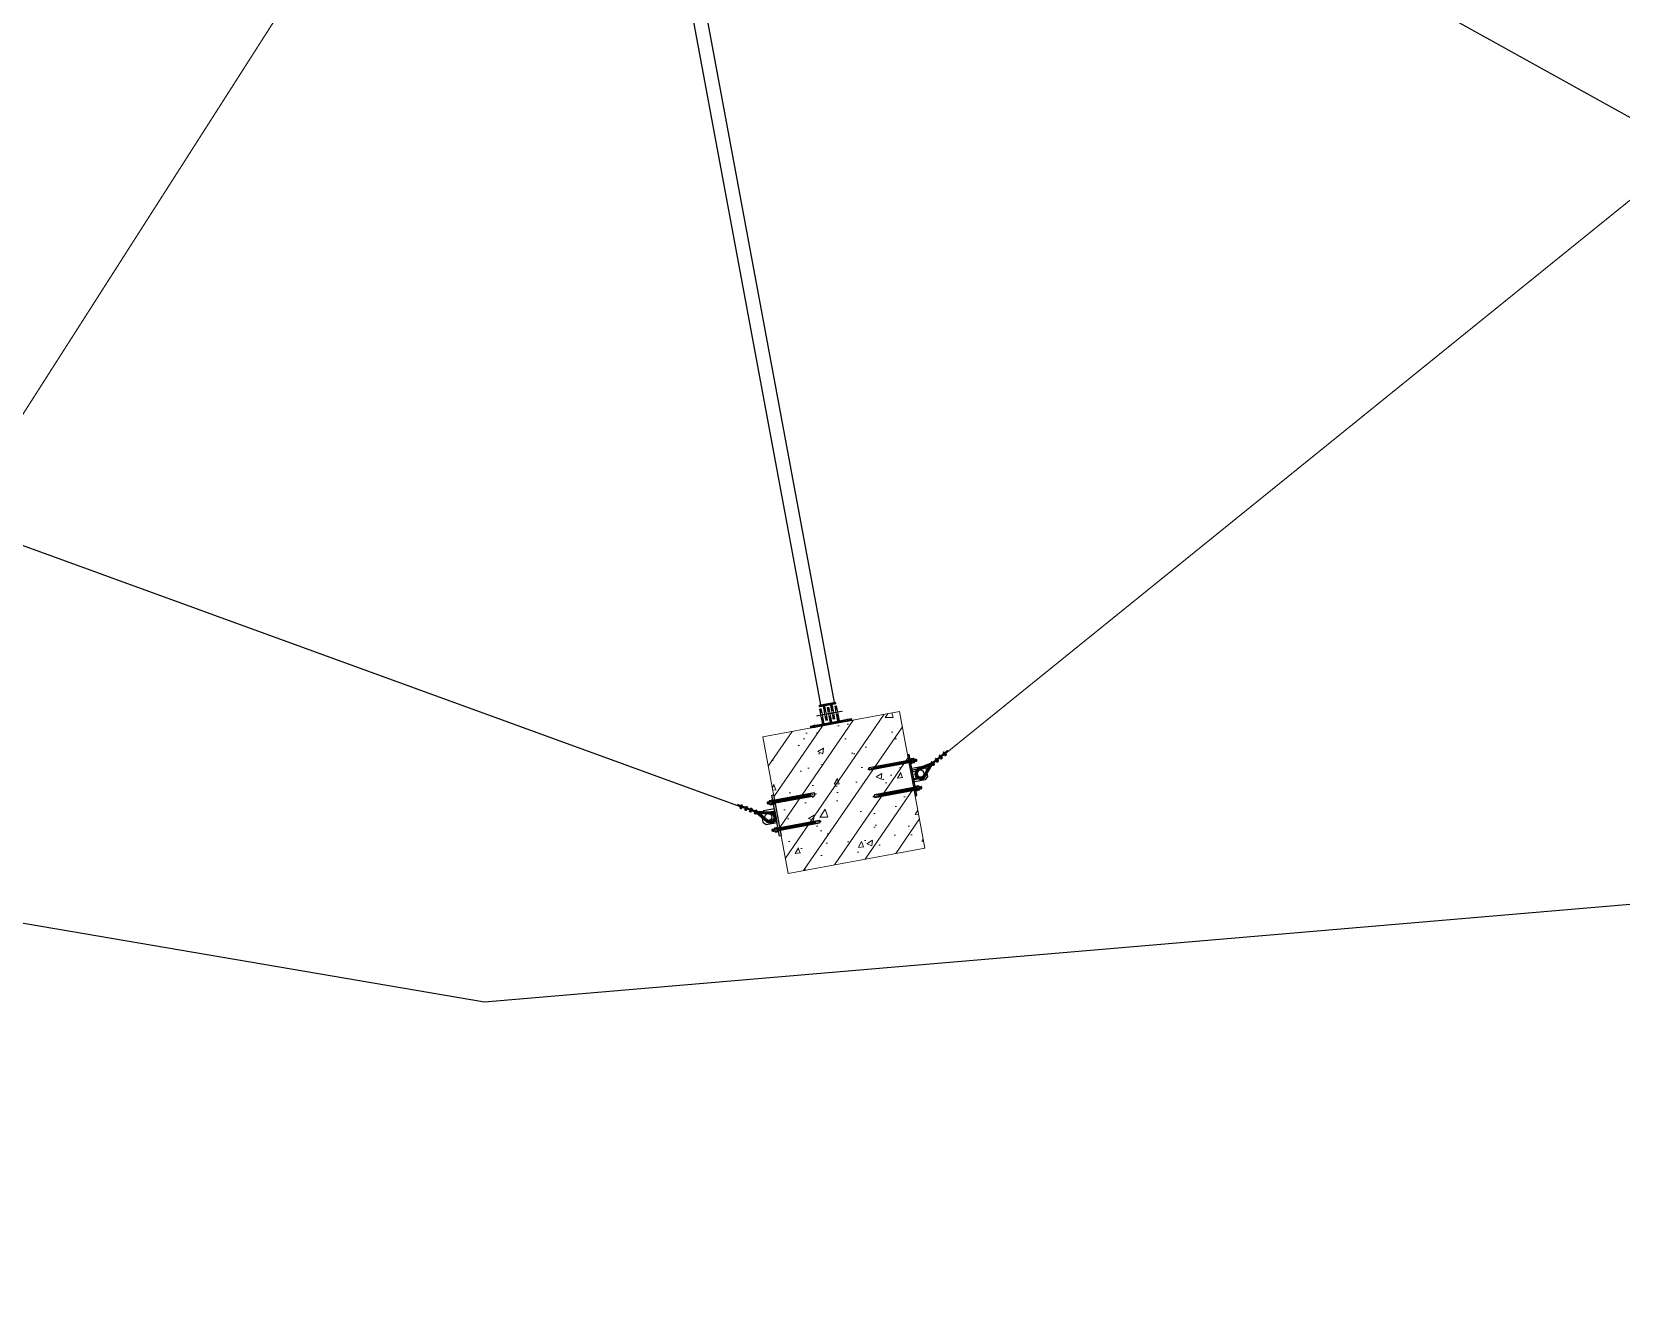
# Model space of a CAD drawing. Header units: millimetres. Extents: x 11827 to 862553, y 15071 to 134256.
# Drawn here: x 542082 to 553512, y 69347 to 78368 of the extents above; entities that cross this region are included whole.
import ezdxf

# ---------------------------------------------------------------- set-up
doc = ezdxf.new("R2010")
doc.units = ezdxf.units.MM
for name, pattern in [('CENTER', [2, 1.25, -0.25, 0.25, -0.25]), ('DASHDOT2', [12.7, 6.35, -3.175, 0, -3.175]), ('DASHED2', [9.525, 6.35, -3.175])]:
    doc.linetypes.add(name, pattern=pattern)
for name, color, linetype in [('BS-Annectent', 115, 'Continuous'), ('HR-dimension', 9, 'Continuous'), ('STEEL', 34, 'Continuous')]:
    doc.layers.add(name, color=color, linetype=linetype)
doc.layers.add('文字标注', color=220, linetype='Continuous', lineweight=18)
doc.layers.add('结构', color=52, linetype='Continuous', lineweight=18)
pattern_1 = [(322.3042363, (-182477.9547, -50528.7565), (6.337899573, -0.8851938), [7.9375, -1.5875, 0, -1.5875])]
pattern_2 = [(322.3042363, (-55311.4466, 178520.0052), (6.337899573, -0.8851938), [7.9375, -1.5875, 0, -1.5875])]

# ---------------------------------------------------------------- blocks, each defined once
blk = doc.blocks.new('thwerg')
at = {"color": 252, "linetype": 'Continuous', "elevation": -32017, "flags": 128}
blk.add_lwpolyline([(106933, -30769), (107635, -30369), (114725, -28078), (119240, -25868), (122867, -24992), (126369, -24863), (131244, -25695), (140044, -24946), (146723, -24787), (160192, -25793), (172447, -28232), (182746, -30446)], dxfattribs=at)
blk = doc.blocks.new('*U1426')
at = {"layer": '结构'}
h = blk.add_hatch(dxfattribs=at)
h.set_pattern_fill('ANSI36', color=252, angle=-82.6958)
h.set_pattern_definition(pattern_1)
h.paths.add_polyline_path([(-129, 51), (-150, 49), (-148, 37), (-127, 39)])
h.paths.add_polyline_path([(109, 82), (-111, 54), (-109, 42), (111, 70)])
h.paths.add_polyline_path([(148, 87), (127, 84), (129, 72), (150, 75)])
h.paths.add_polyline_path([(62, 64), (50, 62), (56, 15), (68, 17)])
h.paths.add_polyline_path([(73, -19), (61, -20), (64, -47), (76, -45)])
h.paths.add_polyline_path([(7, 56), (-5, 55), (1, 8), (13, 10)])
h.paths.add_polyline_path([(17, -26), (5, -27), (9, -54), (21, -53)])
h.paths.add_polyline_path([(-49, 49), (-61, 48), (-55, 1), (-43, 3)])
h.paths.add_polyline_path([(-38, -33), (-50, -34), (-47, -61), (-35, -60)])
h = blk.add_hatch(dxfattribs=at)
h.set_pattern_fill('ANSI36', color=252, angle=-82.6958)
h.set_pattern_definition(pattern_2)
h.paths.add_polyline_path([(39, 13), (36, 40), (24, 39), (27, 12)])
h.paths.add_polyline_path([(49, -64), (44, -22), (32, -24), (37, -66)])
h.paths.add_polyline_path([(77, -73), (76, -61), (-43, -76), (-42, -88)])
h.paths.add_polyline_path([(-5, -71), (-10, -29), (-22, -31), (-16, -72)])
h.paths.add_polyline_path([(-14, 6), (-18, 33), (-30, 32), (-26, 5)])
at = {"layer": '文字标注', "color": 1, "linetype": 'CENTER', "ltscale": 2}
for points in [[(-129, 51), (-111, 54), (-109, 42), (-127, 39)], [(-38, -33), (-50, -34), (-55, 1), (-43, 3)], [(-10, -29), (-22, -31), (-26, 5), (-14, 6)], [(17, -26), (5, -27), (1, 8), (13, 10)], [(44, -22), (32, -24), (27, 12), (39, 13)], [(61, -20), (73, -19), (68, 17), (56, 15)], [(127, 84), (109, 82), (111, 70), (129, 72)]]:
    blk.add_lwpolyline(points, close=True, dxfattribs=at)
for points in [[(-118, 36), (-119, 47), (-120, 57)], [(106, 4), (-84, -21)], [(120, 66), (119, 78), (118, 88)], [(74, 0), (-56, -17)]]:
    blk.add_lwpolyline(points, dxfattribs=at)
at = {"layer": '结构'}
for points in [[(-150, 49), (148, 87), (150, 75), (-148, 37), (-150, 49)], [(-49, 49), (-35, -60), (-47, -61), (-61, 48), (-49, 49)], [(-18, 33), (-5, -71), (-16, -72), (-30, 32), (-18, 33)], [(7, 56), (21, -53), (9, -54), (-5, 55), (7, 56)], [(36, 40), (49, -64), (37, -66), (24, 39), (36, 40)], [(50, 62), (64, -47), (76, -45), (62, 64), (50, 62)]]:
    blk.add_lwpolyline(points, dxfattribs=at)
blk.add_lwpolyline([(-43, -76), (76, -61), (77, -73), (-42, -88)], close=True, dxfattribs=at)
blk = doc.blocks.new('*U1427')
at = {"color": 0, "linetype": 'ByBlock', "lineweight": -2, "transparency": 16777216}
blk.add_blockref('*U1426', (0, 0), dxfattribs=at)
blk = doc.blocks.new('*U1428')
at = {"layer": '结构'}
h = blk.add_hatch(dxfattribs=at)
h.set_pattern_fill('ANSI36', color=252, angle=-82.6958)
h.set_pattern_definition(pattern_1)
h.paths.add_polyline_path([(-129, 51), (-150, 49), (-148, 37), (-127, 39)])
h.paths.add_polyline_path([(109, 82), (-111, 54), (-109, 42), (111, 70)])
h.paths.add_polyline_path([(148, 87), (127, 84), (129, 72), (150, 75)])
h.paths.add_polyline_path([(62, 64), (50, 62), (56, 15), (68, 17)])
h.paths.add_polyline_path([(73, -19), (61, -20), (64, -47), (76, -45)])
h.paths.add_polyline_path([(7, 56), (-5, 55), (1, 8), (13, 10)])
h.paths.add_polyline_path([(17, -26), (5, -27), (9, -54), (21, -53)])
h.paths.add_polyline_path([(-49, 49), (-61, 48), (-55, 1), (-43, 3)])
h.paths.add_polyline_path([(-38, -33), (-50, -34), (-47, -61), (-35, -60)])
h = blk.add_hatch(dxfattribs=at)
h.set_pattern_fill('ANSI36', color=252, angle=-82.6958)
h.set_pattern_definition(pattern_2)
h.paths.add_polyline_path([(39, 13), (36, 40), (24, 39), (27, 12)])
h.paths.add_polyline_path([(49, -64), (44, -22), (32, -24), (37, -66)])
h.paths.add_polyline_path([(77, -73), (76, -61), (-43, -76), (-42, -88)])
h.paths.add_polyline_path([(-5, -71), (-10, -29), (-22, -31), (-16, -72)])
h.paths.add_polyline_path([(-14, 6), (-18, 33), (-30, 32), (-26, 5)])
at = {"layer": '文字标注', "color": 1, "linetype": 'CENTER', "ltscale": 2}
for points in [[(-129, 51), (-111, 54), (-109, 42), (-127, 39)], [(-38, -33), (-50, -34), (-55, 1), (-43, 3)], [(-10, -29), (-22, -31), (-26, 5), (-14, 6)], [(17, -26), (5, -27), (1, 8), (13, 10)], [(44, -22), (32, -24), (27, 12), (39, 13)], [(61, -20), (73, -19), (68, 17), (56, 15)], [(127, 84), (109, 82), (111, 70), (129, 72)]]:
    blk.add_lwpolyline(points, close=True, dxfattribs=at)
for points in [[(-118, 36), (-119, 47), (-120, 57)], [(106, 4), (-84, -21)], [(120, 66), (119, 78), (118, 88)], [(74, 0), (-56, -17)]]:
    blk.add_lwpolyline(points, dxfattribs=at)
at = {"layer": '结构'}
for points in [[(-150, 49), (148, 87), (150, 75), (-148, 37), (-150, 49)], [(-49, 49), (-35, -60), (-47, -61), (-61, 48), (-49, 49)], [(-18, 33), (-5, -71), (-16, -72), (-30, 32), (-18, 33)], [(7, 56), (21, -53), (9, -54), (-5, 55), (7, 56)], [(36, 40), (49, -64), (37, -66), (24, 39), (36, 40)], [(50, 62), (64, -47), (76, -45), (62, 64), (50, 62)]]:
    blk.add_lwpolyline(points, dxfattribs=at)
blk.add_lwpolyline([(-43, -76), (76, -61), (77, -73), (-42, -88)], close=True, dxfattribs=at)
blk = doc.blocks.new('*U1425')
at = {"color": 0, "linetype": 'ByBlock', "lineweight": -2, "transparency": 16777216}
blk.add_blockref('*U1428', (0, 0), dxfattribs=at)
blk = doc.blocks.new('*U1404')
for points in [[(-42, 4000), (-42, -4000)], [(58, 4000), (58, -4000)]]:
    blk.add_lwpolyline(points)
at = {"rotation": 352.6957637374326}
blk.add_blockref('*U1425', (0, 4082), dxfattribs=at)
at = {"xscale": -1, "rotation": 187.3042362625675}
blk.add_blockref('*U1427', (0, -4082), dxfattribs=at)
blk = doc.blocks.new('*U1405')
at = {"color": 0, "linetype": 'ByBlock', "lineweight": -2, "transparency": 16777216}
blk.add_blockref('*U1404', (0, 0), dxfattribs=at)
blk = doc.blocks.new('*U1414')
at = {"layer": '结构'}
h = blk.add_hatch(dxfattribs=at)
h.set_pattern_fill('ANSI31', color=256, scale=50)
h.set_pattern_definition([(45, (-68008.16, -15146.68), (-112.2532, 112.2532), [])])
h.paths.add_polyline_path([(500, 500), (-500, 500), (-500, -500), (500, -500)])
h = blk.add_hatch(dxfattribs=at)
h.set_pattern_fill('AR-CONC', color=256, scale=2.5)
h.set_pattern_definition([(50, (-68008.16, -15146.68), (455.4617, -39.8477), [47.625, -523.875]), (355, (-68008.16, -15146.7), (-88.1086, 477.642), [38.1, -419.1015]), (100.45144, (-67970.2, -15150), (367.353, 437.7944), [40.475, -445.2256]), (46.1842, (-68008.16, -15019.7), (677.6976, -105.106), [71.4375, -785.8125]), (96.6356, (-67951.7, -15028.44), (593.5103, 618.5653), [60.7126, -667.839]), (351.1842, (-68008.16, -15019.7), (593.51, 618.565), [57.15, -628.649]), (21, (-67944.66, -15051.43), (379.036, -255.663), [47.625, -523.875]), (326, (-67944.66, -15051.43), (154.505, 460.47), [38.1, -419.1]), (71.45144, (-67913.07, -15072.74), (533.541, 204.807), [40.475, -445.2248]), (37.5, (-68008.16, -15146.68), (7.7215, 211.3876), [0, -414.02, 0, -425.45, 0, -420.6875]), (7.5, (-68008.16, -15146.68), (167.04916, 250.45144), [0, -242.57, 0, -404.495, 0, -160.3375]), (327.5, (-68149.76, -15146.68), (338.9765, -14.32186), [0, -158.75, 0, -495.3, 0, -657.225]), (317.5, (-68213.26, -15146.68), (370.323, 63.5662), [0, -206.375, 0, -328.93, 0, -466.725])])
h.paths.add_polyline_path([(500, 500), (-500, 500), (-500, -500), (500, -500)])
blk.add_lwpolyline([(-500, 500), (-500, -500), (500, -500), (500, 500), (-500, 500)], dxfattribs=at)
blk = doc.blocks.new('*U1415')
at = {"color": 0, "linetype": 'ByBlock', "lineweight": -2, "transparency": 16777216}
blk.add_blockref('*U1414', (0, 0), dxfattribs=at)
blk = doc.blocks.new('*U1397')
at = {"color": 7, "linetype": 'Continuous', "lineweight": 15}
for p, q in [((-9, 9), (-10, 8)), ((-10, 8), (-10, 1)), ((-10, 1), (-9, 0)), ((-9, 9), (9, 9)), ((-9, 0), (9, 0)), ((-5, 8), (-5, 1)), ((5, 8), (5, 1)), ((10, 8), (9, 9)), ((9, 0), (10, 1)), ((10, 8), (10, 1))]:
    blk.add_line(p, q, dxfattribs=at)
for centre, start, end in [((0, -8), 72.4233, 107.5767), ((0, 17), 252.4233, 287.5767)]:
    blk.add_arc(centre, 17.2, start, end, dxfattribs=at)
for points, knots in [([(-10, 8), (-10, 9), (-9, 9), (-8, 9), (-7, 9), (-6, 9), (-6, 9), (-5, 8)], [0, 0, 0, 0, 0.264534, 0.399289, 0.53507, 0.765405, 1, 1, 1, 1]), ([(-5, 1), (-6, 1), (-6, 0), (-7, 0), (-8, 0), (-9, 0), (-10, 1), (-10, 1)], [0, 0, 0, 0, 0.264534, 0.399289, 0.53507, 0.765405, 1, 1, 1, 1]), ([(5, 8), (6, 9), (6, 9), (7, 9), (8, 9), (9, 9), (10, 9), (10, 8)], [0, 0, 0, 0, 0.264536, 0.399814, 0.535067, 0.765403, 1, 1, 1, 1]), ([(10, 1), (10, 1), (9, 0), (8, 0), (7, 0), (6, 0), (6, 1), (5, 1)], [0, 0, 0, 0, 0.264536, 0.399814, 0.535067, 0.765403, 1, 1, 1, 1])]:
    blk.add_open_spline(points, degree=3, knots=knots, dxfattribs=at)
blk = doc.blocks.new('A$C72EA2C7E')
blk.add_line((-8, -6), (8, -6))
at = {"color": 7, "linetype": 'Continuous', "lineweight": 15}
for p, q in [((-5, -40), (-5, -6)), ((-4, -41), (-5, -40)), ((5, -40), (-5, -40)), ((-4, -41), (5, -41)), ((5, -6), (5, -40)), ((5, -40), (5, -41))]:
    blk.add_line(p, q, dxfattribs=at)
at = {"color": 7, "linetype": 'Continuous', "lineweight": 0}
for p, q in [((-4, -41), (-4, -6)), ((5, -41), (5, -6))]:
    blk.add_line(p, q, dxfattribs=at)
blk.add_arc((0, -8), 8, 17.4862, 162.5138)
at = {"extrusion": (0, 0, -1), "xscale": 0.9999974999999999, "yscale": 0.9999974999999999, "zscale": -0.9999974999999999}
blk.add_blockref('*U1397', (0, -39), dxfattribs=at)
blk = doc.blocks.new('A$C9fee1c81')
h = blk.add_hatch(color=1)
h.dxf.hatch_style = 1
h.paths.add_polyline_path([(-5929, 1837), (-6020, 1810, -1.447528), (-6016, 1887), (-5928, 1852)])
h.paths.add_polyline_path([(-5942, 1844), (-5942, 1845), (-5958, 1852), (-5957, 1855), (-6019, 1880, 1.452111), (-6022, 1817), (-5958, 1836), (-5959, 1839)], flags=16)
h = blk.add_hatch()
h.set_pattern_fill('ANSI38', color=253, scale=0.7, angle=-2.5)
h.set_pattern_definition([(42.5, (-384069.4044, 295980.6416), (-1.501499236, 1.638598881), []), (132.5, (-384069.4044, 295980.6416), (-4.641597354, 1.775698526), [5.55625, -3.33375])])
h.paths.add_polyline_path([(-5960, 1843), (-5958, 1836), (-6022, 1817, -1.452111), (-6019, 1880), (-5957, 1855), (-5958, 1852), (-5959, 1849), (-6022, 1873, 1.452111), (-6024, 1823)])
h = blk.add_hatch(color=1)
h.dxf.hatch_style = 1
h.paths.add_polyline_path([(7763, 1838), (7854, 1802, 1.406258), (7855, 1880), (7764, 1853)])
h.paths.add_polyline_path([(7794, 1850), (7793, 1854), (7857, 1873, -1.406258), (7856, 1809), (7792, 1835), (7777, 1845)], flags=16)
h = blk.add_hatch()
h.set_pattern_fill('ANSI38', color=253, scale=0.7, angle=-2.5)
h.set_pattern_definition([(42.5, (-373908.014, 296136.0442), (-1.501499236, 1.638598881), []), (132.5, (-373908.014, 296136.0442), (-4.641597354, 1.775698526), [5.55625, -3.33375])])
h.paths.add_polyline_path([(7795, 1841), (7792, 1835), (7854, 1810, 1.452111), (7857, 1873), (7793, 1854), (7794, 1850), (7795, 1847), (7859, 1866, -1.452111), (7857, 1816)])
at = {"color": 1, "linetype": 'DASHED2'}
for p, q in [((-6067, 1863), (-6068, 1845)), ((7901, 1850), (7900, 1829))]:
    blk.add_line(p, q, dxfattribs=at)
blk.add_line((-5933, 1849), (-5929, 1841))
at = {"color": 1}
for points in [[(-5929, 1837), (-6020, 1810, -1.447528), (-6016, 1887), (-5928, 1852)], [(-5958, 1852), (-5942, 1845), (-5942, 1844), (-5959, 1839), (-5958, 1836), (-6022, 1817, -1.452111), (-6019, 1880), (-5957, 1855)], [(7763, 1838), (7851, 1803, 1.447528), (7855, 1880), (7764, 1853)], [(7794, 1850), (7778, 1845), (7778, 1844), (7793, 1838), (7792, 1835), (7854, 1810, 1.452111), (7857, 1873), (7793, 1854)]]:
    blk.add_lwpolyline(points, format="xyb", close=True, dxfattribs=at)
for points in [[(-5929, 1841), (-6021, 1814, -1.449849), (-6018, 1883), (-5933, 1849)], [(-5958, 1836), (-6022, 1817, -1.452111), (-6019, 1880), (-5957, 1855)], [(-5958, 1836), (-6022, 1817, -1.452111), (-6019, 1880), (-5957, 1855)], [(7764, 1842), (7853, 1807, 1.449849), (7856, 1876), (7769, 1850)], [(7792, 1835), (7854, 1810, 1.452111), (7857, 1873), (7793, 1854)], [(7792, 1835), (7854, 1810, 1.452111), (7857, 1873), (7793, 1854)]]:
    blk.add_lwpolyline(points, format="xyb")
for points in [[(-5959, 1849), (-6022, 1873, 1.452111), (-6024, 1823), (-5960, 1843), (-5958, 1836), (-6022, 1817, -1.452111), (-6019, 1880), (-5957, 1855)], [(7795, 1847), (7859, 1866, -1.452111), (7857, 1816), (7795, 1841), (7792, 1835), (7854, 1810, 1.452111), (7857, 1873), (7793, 1854)]]:
    blk.add_lwpolyline(points, format="xyb", close=True)
at = {"color": 252}
for points in [[(-5959, 1849), (-6022, 1873, 1.452111), (-6024, 1823), (-5960, 1843), (-5958, 1836), (-6022, 1817, -1.452111), (-6019, 1880), (-5957, 1855)], [(7795, 1847), (7859, 1866, -1.452111), (7857, 1816), (7795, 1841), (7792, 1835), (7854, 1810, 1.452111), (7857, 1873), (7793, 1854)]]:
    blk.add_lwpolyline(points, format="xyb", close=True, dxfattribs=at)
at = {"color": 1, "const_width": 8.4}
for points in [[(-5937, 1841), (-5776, 1841)], [(-5935, 1849), (7780, 1850)], [(7779, 1842), (7610, 1841)]]:
    blk.add_lwpolyline(points, dxfattribs=at)
at = {"xscale": -0.7, "yscale": 0.7, "zscale": 0.7, "rotation": 179.9396936740553}
for p in [(-5920, 1833), (-5882, 1833), (-5846, 1833), (-5809, 1833), (7641, 1833), (7678, 1833), (7714, 1833), (7751, 1833)]:
    blk.add_blockref('A$C72EA2C7E', p, dxfattribs=at)
blk = doc.blocks.new('A$C97f6d51a')
at = {"color": 1, "linetype": 'DASHDOT2'}
blk.add_line((0, 313), (0, -47), dxfattribs=at)
at = {"layer": 'BS-Annectent'}
for p, q in [((-9, 282), (-9, 282)), ((-9, 281), (-9, 282)), ((-9, 282), (-9, 282)), ((-9, 279), (-8, 279)), ((-8, 278), (-9, 279)), ((-9, 279), (-8, 278)), ((-9, 275), (-7, 276)), ((-6, 274), (-9, 275)), ((-9, 275), (-7, 275)), ((-9, 272), (-6, 274)), ((-6, 270), (-9, 272)), ((-9, 272), (-4, 272)), ((-9, 269), (9, 268)), ((-9, 266), (9, 265)), ((-9, 263), (9, 262)), ((-9, 260), (9, 258)), ((-9, 257), (9, 255)), ((-9, 253), (9, 252)), ((-9, 250), (9, 249)), ((-9, 247), (9, 246)), ((-9, 244), (9, 243)), ((-9, 241), (9, 240)), ((-9, 238), (9, 236)), ((-9, 235), (9, 233)), ((-9, 231), (9, 230)), ((-6, 274), (-6, 274)), ((-6, 274), (-6, 274)), ((-6, 274), (-6, 274)), ((-6, 274), (-6, 274)), ((-6, 274), (-6, 274)), ((6, 270), (-6, 270)), ((4, 271), (9, 271)), ((6, 273), (5, 273)), ((6, 273), (5, 273)), ((6, 273), (9, 274)), ((6, 274), (9, 274)), ((9, 271), (6, 273)), ((6, 270), (9, 271)), ((7, 276), (9, 277)), ((9, 274), (7, 275)), ((9, 277), (8, 278)), ((8, 277), (9, 277)), ((9, 280), (9, 281)), ((9, 280), (9, 280)), ((9, 280), (9, 280)), ((-9, 228), (9, 227)), ((-9, 225), (9, 224)), ((-9, 222), (9, 221)), ((-9, 219), (9, 218)), ((-9, 216), (9, 215)), ((-9, 213), (9, 211)), ((-9, 209), (9, 208)), ((-9, 206), (9, 205)), ((-9, 203), (9, 202)), ((-9, 200), (9, 199)), ((-9, 197), (9, 196)), ((-9, 194), (9, 193)), ((-9, 191), (9, 189)), ((-9, 188), (9, 186)), ((-9, 184), (9, 183)), ((-9, 181), (9, 180)), ((-9, 178), (9, 177)), ((-9, 175), (9, 174)), ((-9, 172), (9, 171)), ((-9, 169), (9, 167)), ((-9, 166), (9, 164)), ((-9, 162), (9, 161)), ((-9, 159), (9, 158)), ((-9, 156), (9, 155)), ((-9, 153), (9, 152)), ((-9, 150), (9, 149)), ((-9, 147), (9, 146)), ((-9, 144), (9, 142)), ((-9, 140), (9, 139)), ((-9, 137), (9, 136)), ((-9, 134), (9, 133)), ((-9, 131), (9, 130)), ((-9, 128), (9, 127)), ((-9, 125), (9, 124)), ((-9, 122), (9, 120)), ((-9, 119), (9, 117)), ((-9, 115), (9, 114)), ((6, 147), (-6, 148)), ((6, 116), (-6, 117)), ((6, 147), (9, 149)), ((-10, 6), (9, 4)), ((-10, 2), (-6, 4)), ((-6, 1), (-10, 2)), ((-10, 2), (9, 1)), ((-9, 112), (9, 111)), ((-9, 109), (9, 108)), ((-9, 106), (9, 105)), ((-9, 103), (9, 102)), ((-9, 100), (9, 98)), ((-9, 97), (9, 95)), ((-9, 93), (9, 92)), ((-9, 90), (9, 89)), ((-9, 87), (9, 86)), ((-9, 84), (9, 83)), ((-9, 81), (9, 80)), ((-9, 78), (9, 76)), ((-9, 75), (9, 73)), ((-9, 71), (9, 70)), ((-9, 68), (9, 67)), ((-9, 65), (9, 64)), ((-9, 62), (9, 61)), ((-9, 59), (9, 58)), ((-9, 56), (9, 55)), ((-9, 53), (9, 51)), ((-9, 49), (9, 48)), ((-9, 46), (9, 45)), ((-9, 43), (9, 42)), ((-9, 40), (9, 39)), ((-9, 37), (9, 36)), ((-9, 34), (9, 33)), ((-9, 31), (9, 29)), ((-9, 28), (9, 26)), ((-9, 24), (9, 23)), ((-9, 21), (9, 20)), ((-9, 18), (9, 17)), ((-9, 15), (9, 14)), ((-9, 12), (9, 11)), ((-9, 9), (9, 7)), ((-8, 0), (-6, 1)), ((6, 3), (-6, 4)), ((2, 0), (-6, 1)), ((9, 1), (6, 3)), ((7, 0), (9, 1)), ((-16, -24), (-16, -11)), ((12, -9), (-12, -9)), ((12, -27), (-12, -27)), ((-9, -29), (-6, -28)), ((-6, -31), (-9, -29)), ((9, -30), (-9, -29)), ((-9, -32), (-6, -31)), ((-6, -34), (-9, -32)), ((9, -33), (-9, -32)), ((-9, -35), (-6, -34)), ((-6, -37), (-9, -35)), ((9, -37), (-9, -35)), ((-9, -38), (-6, -37)), ((-6, -40), (-9, -38)), ((9, -40), (-9, -38)), ((-8, -24), (-8, -11)), ((-6, -28), (-8, -27)), ((-7, -40), (-7, -43)), ((6, -29), (-6, -28)), ((6, -29), (-6, -28)), ((6, -32), (-6, -31)), ((6, -32), (-6, -31)), ((6, -35), (-6, -34)), ((6, -38), (-6, -37)), ((6, -38), (-6, -37)), ((6, -41), (-6, -40)), ((-5, -44), (5, -44)), ((-4, -40), (-4, -43)), ((-2, -9), (0, -4)), ((9, -27), (-1, -27)), ((0, -9), (2, -4)), ((4, -41), (4, -43)), ((6, -29), (9, -27)), ((9, -30), (6, -29)), ((6, -32), (9, -30)), ((9, -33), (6, -32)), ((6, -35), (9, -33)), ((9, -37), (6, -35)), ((6, -38), (9, -37)), ((9, -40), (6, -38)), ((6, -41), (9, -40)), ((7, -41), (7, -43)), ((8, -24), (8, -11)), ((9, -27), (8, -27)), ((16, -24), (16, -11))]:
    blk.add_line(p, q, dxfattribs=at)
blk.add_lwpolyline([(10, 0), (10, 300), (0, 306), (-10, 300), (-10, 0)], dxfattribs=at)
for points in [[(-19, -4), (-19, 0), (19, 0), (19, -4)], [(-15, -9), (15, -9), (15, -4), (-15, -4)]]:
    blk.add_lwpolyline(points, close=True, dxfattribs=at)
for points in [[(16, -11, 0.612824), (8, -11, 0.305874), (-8, -11, 0.612824), (-16, -11)], [(16, -24, -0.612824), (8, -24, -0.305874), (-8, -24, -0.612824), (-16, -24)], [(-7, -43, 0.516475), (-4, -43, 0.258238), (4, -43, 0.516475), (7, -43)]]:
    blk.add_lwpolyline(points, format="xyb", dxfattribs=at)
blk = doc.blocks.new('A$Ce460a15a')
at = {"layer": 'STEEL', "color": 22}
for points in [[(12, 150), (12, -150), (0, -150), (0, 150)], [(92, -50), (112, -30), (112, 30), (92, 50), (12, 50), (12, -50)], [(52, 35), (12, 35), (12, 25), (52, 25)], [(52, -35), (12, -35), (12, -25), (52, -25)]]:
    blk.add_lwpolyline(points, close=True, dxfattribs=at)
blk.add_circle((67, 0), 25, dxfattribs=at)
at = {"layer": 'HR-dimension', "xscale": -1, "rotation": 90}
blk.add_blockref('A$C97f6d51a', (12, 100), dxfattribs=at)
at = {"layer": 'HR-dimension', "rotation": 90.00000000000001}
blk.add_blockref('A$C97f6d51a', (12, -100), dxfattribs=at)

msp = doc.modelspace()

# ---------------------------------------------------------------- hatches: boundary and pattern name
h = msp.add_hatch(color=1)
h.dxf.hatch_style = 1
h.paths.add_polyline_path([(548546.21, 73107.96), (548458.53, 73072.03, 1.44752794), (548509.67, 73014.12), (548556.16, 73096.69)])
h.paths.add_polyline_path([(548540.47, 73093.5), (548541.11, 73092.78), (548532.78, 73077.98), (548535.88, 73076.36), (548502.91, 73017.81, -1.45211122), (548461.35, 73064.86), (548523.53, 73090.34), (548524.76, 73087.06)], flags=16)
h = msp.add_hatch()
h.set_pattern_fill('ANSI38', color=253, scale=0.7, angle=-143.514615)
h.set_pattern_definition([(261.4853852, (756067.49, -238040.161), (2.19800389, -0.329067087), []), (351.4853852, (756067.49, -238040.161), (4.725074868, 1.539869717), [5.55625, -3.33375])])
h.paths.add_polyline_path([(548525.89, 73084.05), (548523.53, 73090.34), (548461.35, 73064.86, 1.45211122), (548502.91, 73017.81), (548535.88, 73076.36), (548532.78, 73077.98), (548529.93, 73079.48), (548496.96, 73020.92, -1.45211122), (548463.71, 73058.57)])

# ---------------------------------------------------------------- linework, layer by layer
msp.add_line((548550.5, 73095.18, 29521), (548548.94, 73104.54, 29521))
at = {"color": 1, "linetype": 'DASHED2'}
msp.add_line((548455.63, 73000.53, 29521), (548443.58, 73014.17, 29521), dxfattribs=at)
at = {"color": 1, "const_width": 8.4, "elevation": 29521}
for points in [[(548549.21, 73094.05), (560576.39, 82816.47)], [(546799.91, 81507.48), (559881.43, 74254.94)], [(548543.11, 73099.39), (548667.96, 73200.65)]]:
    msp.add_lwpolyline(points, dxfattribs=at)
at = {"color": 1, "elevation": 29521}
for points in [[(548546.21, 73107.96), (548458.53, 73072.03, 1.44752794), (548509.67, 73014.12), (548556.16, 73096.69)], [(548532.78, 73077.98), (548541.11, 73092.78), (548540.47, 73093.5), (548524.76, 73087.06), (548523.53, 73090.34), (548461.35, 73064.86, 1.45211122), (548502.91, 73017.81), (548535.88, 73076.36)]]:
    msp.add_lwpolyline(points, format="xyb", close=True, dxfattribs=at)
at = {"elevation": 29521}
for points in [[(548548.94, 73104.54), (548460.07, 73068.12, 1.44984864), (548505.98, 73016.13), (548550.5, 73095.18)], [(548523.53, 73090.34), (548461.35, 73064.86, 1.45211122), (548502.91, 73017.81), (548535.88, 73076.36)], [(548523.53, 73090.34), (548461.35, 73064.86, 1.45211122), (548502.91, 73017.81), (548535.88, 73076.36)]]:
    msp.add_lwpolyline(points, format="xyb", dxfattribs=at)
msp.add_lwpolyline([(548529.93, 73079.48), (548496.96, 73020.92, -1.45211122), (548463.71, 73058.57), (548525.89, 73084.05), (548523.53, 73090.34), (548461.35, 73064.86, 1.45211122), (548502.91, 73017.81), (548535.88, 73076.36)], format="xyb", close=True, dxfattribs=at)
at = {"color": 252, "elevation": 29521}
msp.add_lwpolyline([(548529.93, 73079.48), (548496.96, 73020.92, -1.45211122), (548463.71, 73058.57), (548525.89, 73084.05), (548523.53, 73090.34), (548461.35, 73064.86, 1.45211122), (548502.91, 73017.81), (548535.88, 73076.36)], format="xyb", close=True, dxfattribs=at)

# ---------------------------------------------------------------- block references
for name, p, rotation in [('*U1405', (547063.47, 77466.65, 29521), 10.54134206962912), ('*U1415', (547921.69, 72897.54, 29521), 10.54134206962879)]:
    msp.add_blockref(name, p, dxfattribs=dict(rotation=rotation))
at = {"xscale": 0.7, "yscale": 0.7, "zscale": 0.7, "rotation": 39.01030843071359}
for p in [(548607.91, 73162.74, 29521), (548636.85, 73186.18, 29521), (548550.84, 73116.51, 29521), (548579.87, 73140.02, 29521)]:
    msp.add_blockref('A$C72EA2C7E', p, dxfattribs=at)
msp.add_blockref('thwerg', (414093.28, 97087.72, 32017))
at = {"layer": 'HR-dimension'}
for name, p, rotation in [('A$C9fee1c81', (540875.66, 77264.67, 29521), 237.4176762937292), ('A$C9fee1c81', (542356.93, 76517.66, 29521), 159.9982588516061), ('A$Ce460a15a', (547443.74, 72732.97, 29521), 190.5413420696337)]:
    msp.add_blockref(name, p, dxfattribs=dict(at, rotation=rotation))
at = {"layer": 'HR-dimension', "xscale": -1, "rotation": 190.5413420696273}
msp.add_blockref('A$Ce460a15a', (548407.28, 73021.14, 29521), dxfattribs=at)

doc.saveas('drawing.dxf')
